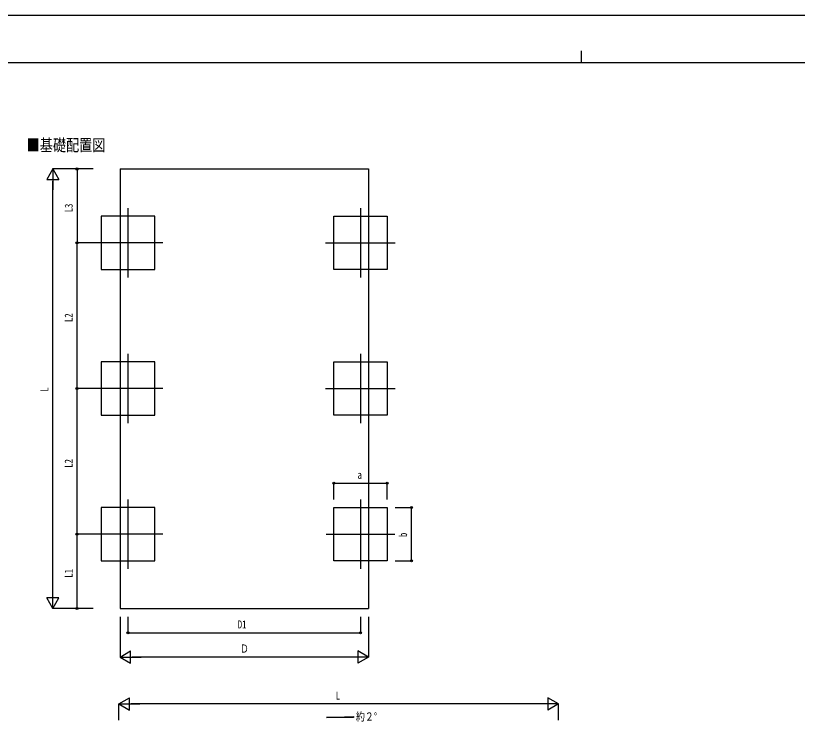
# Model space of a CAD drawing. Units: millimetres, scale not verified. Extents: x -12615 to 12615, y -8910 to 8910.
# Drawn here: x -7005 to 2656, y 151 to 8910 of the extents above; entities that cross this region are included whole.
import ezdxf
from ezdxf.enums import TextEntityAlignment as Align

# ---------------------------------------------------------------- set-up
doc = ezdxf.new("R2010")
doc.units = ezdxf.units.MM
doc.header["$LTSCALE"] = 40
for name, color, linetype in [('0-2_USER1', 3, 'Continuous'), ('0-4_YKK_12', 2, 'Continuous'), ('0-6_YKK_A1', 4, 'Continuous'), ('0-7_YKK_D', 6, 'Continuous'), ('0-8_YKK_ZWAK', 7, 'Continuous')]:
    doc.layers.add(name, color=color, linetype=linetype)
doc.styles.add('ＭＳ ゴシック', font='')
doc.styles.get('ＭＳ ゴシック').set_extended_font_data('MS Gothic')

msp = doc.modelspace()

# ---------------------------------------------------------------- linework, layer by layer
at = {"layer": '0-4_YKK_12'}
for p, q in [((-5616.72, 6531.82), (-5616.72, 5671.82)), ((-2743.72, 6531.82), (-2743.72, 5671.82)), ((-5186.72, 6101.82), (-6046.72, 6101.82)), ((-3173.72, 6101.82), (-2313.72, 6101.82)), ((-5616.72, 4731.82), (-5616.72, 3871.82)), ((-2743.72, 4731.82), (-2743.72, 3871.82)), ((-5186.72, 4301.82), (-6046.72, 4301.82)), ((-3173.72, 4301.82), (-2313.72, 4301.82)), ((-5616.72, 2931.82), (-5616.72, 2071.82)), ((-2743.72, 2931.82), (-2743.72, 2071.82)), ((-5186.72, 2501.82), (-6046.72, 2501.82)), ((-3168.01, 2501.82), (-2319.44, 2501.82))]:
    msp.add_line(p, q, dxfattribs=at)
at = {"layer": '0-6_YKK_A1'}
for p, q in [((-5715.22, 7015), (-5715.22, 1583.22)), ((-5715.22, 1583.22), (-2645.22, 1583.22)), ((-3165.26, 236.19), (-2829.26, 248.6)), ((-2829.26, 236.19), (-3165.26, 236.19)), ((-2829.26, 248.6), (-2829.26, 236.19))]:
    msp.add_line(p, q, dxfattribs=at)
msp.add_lwpolyline([(-5715.22, 7015), (-2645.22, 7015), (-2645.22, 1583.22)], dxfattribs=at)
for points in [[(-5286.72, 5771.82), (-5286.72, 6431.82), (-5946.72, 6431.82), (-5946.72, 5771.82)], [(-3073.72, 5771.82), (-3073.72, 6431.82), (-2413.72, 6431.82), (-2413.72, 5771.82)], [(-5286.72, 3971.82), (-5286.72, 4631.82), (-5946.72, 4631.82), (-5946.72, 3971.82)], [(-3073.72, 3971.82), (-3073.72, 4631.82), (-2413.72, 4631.82), (-2413.72, 3971.82)], [(-5286.72, 2171.82), (-5286.72, 2831.82), (-5946.72, 2831.82), (-5946.72, 2171.82)], [(-3073.72, 2171.82), (-3073.72, 2831.82), (-2413.72, 2831.82), (-2413.72, 2171.82)]]:
    msp.add_lwpolyline(points, close=True, dxfattribs=at)
at = {"layer": '0-7_YKK_D'}
for p, q in [((-6546.72, 7015), (-6621.72, 6885.1)), ((-6046.72, 7015), (-6547.72, 7015)), ((-6546.72, 7015), (-6471.72, 6885.1)), ((-6546.72, 7015), (-6546.72, 6755.19)), ((-6046.72, 7015), (-6247.72, 7015)), ((-6246.72, 7015), (-6246.72, 6101.82)), ((-6621.72, 6885.1), (-6471.72, 6885.1)), ((-6546.72, 1733.22), (-6546.72, 6865)), ((-6046.72, 6101.82), (-6247.72, 6101.82)), ((-6047.72, 6101.82), (-6247.72, 6101.82)), ((-6246.72, 4301.82), (-6246.72, 6101.82)), ((-6046.72, 4301.82), (-6247.72, 4301.82)), ((-6046.72, 4301.82), (-6247.72, 4301.82)), ((-6246.72, 2501.82), (-6246.72, 4301.82)), ((-3073.72, 2931.82), (-3073.72, 3132.82)), ((-3073.72, 3131.82), (-2413.72, 3131.82)), ((-2413.72, 2931.82), (-2413.72, 3132.82)), ((-2313.72, 2831.82), (-2112.72, 2831.82)), ((-2113.72, 2171.82), (-2113.72, 2831.82)), ((-6046.72, 2501.82), (-6247.72, 2501.82)), ((-6046.72, 2501.82), (-6247.72, 2501.82)), ((-6246.72, 1583.22), (-6246.72, 2501.82)), ((-2313.72, 2171.82), (-2112.72, 2171.82)), ((-6546.72, 1583.22), (-6546.72, 1843.02)), ((-6546.72, 1583.22), (-6621.72, 1713.12)), ((-6471.72, 1713.12), (-6621.72, 1713.12)), ((-6546.72, 1583.22), (-6471.72, 1713.12)), ((-6046.72, 1583.22), (-6547.72, 1583.22)), ((-6046.72, 1583.22), (-6247.72, 1583.22)), ((-5715.22, 1479.75), (-5715.22, 982.22)), ((-5616.72, 1479.75), (-5616.72, 1282.22)), ((-2743.72, 1479.75), (-2743.72, 1282.22)), ((-2645.22, 1479.75), (-2645.22, 982.22)), ((-5616.72, 1283.22), (-2743.72, 1283.22)), ((-5715.22, 983.22), (-5585.32, 1058.22)), ((-5715.22, 983.22), (-5585.32, 908.22)), ((-5715.22, 983.22), (-5455.42, 983.22)), ((-5585.32, 908.22), (-5585.32, 1058.22)), ((-2795.22, 983.22), (-5565.22, 983.22)), ((-2645.22, 983.22), (-2905.03, 983.22)), ((-2645.22, 983.22), (-2775.13, 1058.22)), ((-2775.13, 1058.22), (-2775.13, 908.22)), ((-2645.22, 983.22), (-2775.13, 908.22)), ((-5728.54, 403.45), (-5598.64, 478.45)), ((-5728.54, 203.45), (-5728.54, 404.45)), ((-5728.54, 403.45), (-5598.64, 328.45)), ((-5728.54, 403.45), (-5468.74, 403.45)), ((-5598.64, 328.45), (-5598.64, 478.45)), ((-446.76, 403.45), (-5578.54, 403.45)), ((-296.76, 403.45), (-556.57, 403.45)), ((-296.76, 403.45), (-426.66, 478.45)), ((-426.66, 478.45), (-426.66, 328.45)), ((-296.76, 403.45), (-426.66, 328.45)), ((-296.76, 203.45), (-296.76, 404.45))]:
    msp.add_line(p, q, dxfattribs=at)
for centre in [(-6246.72, 7015), (-6246.72, 6101.82), (-6246.72, 6101.82), (-6246.72, 4301.82), (-6246.72, 4301.82), (-3073.72, 3131.82), (-2413.72, 3131.82), (-2113.72, 2831.82), (-6246.72, 2501.82), (-6246.72, 2501.82), (-2113.72, 2171.82), (-6246.72, 1583.22), (-5616.72, 1283.22), (-2743.72, 1283.22)]:
    msp.add_circle(centre, 12.75, dxfattribs=at)
at = {"layer": '0-8_YKK_ZWAK'}
for p, q in [((-14.94, 8475), (-14.94, 8325)), ((11685.06, 8325), (-11714.94, 8325))]:
    msp.add_line(p, q, dxfattribs=at)
msp.add_lwpolyline([(-12615, -8910), (12615, -8910), (12615, 8910), (-12615, 8910)], close=True, dxfattribs=at)

# ---------------------------------------------------------------- texts
at = {"layer": '0-2_USER1', "style": 'ＭＳ ゴシック', "width": 0.8}
msp.add_text('■基礎配置図', height=148.5, dxfattribs=at).set_placement((-6868.81, 7190.47), align=Align.BOTTOM_LEFT)
at = {"layer": '0-6_YKK_A1', "style": 'ＭＳ ゴシック', "width": 0.8}
msp.add_text('約２°', height=98.97, dxfattribs=at).set_placement((-2799.67, 167.41), align=Align.BOTTOM_LEFT)
at = {"layer": '0-7_YKK_D', "style": 'ＭＳ ゴシック', "width": 0.8}
for s, p in [('L3', (-6270.72, 6479.21)), ('L2', (-6270.72, 5122.62)), ('L', (-6570.72, 4263.11)), ('L2', (-6270.72, 3322.62)), ('b', (-2137.72, 2465.82)), ('L1', (-6270.72, 1963.32))]:
    msp.add_text(s, height=98.97, rotation=90, dxfattribs=at).set_placement(p, align=Align.BOTTOM_LEFT)
for s, p in [('a', (-2779.72, 3155.82)), ('D1', (-4259.42, 1307.22)), ('Ｄ', (-4234.22, 1007.22)), ('L', (-3048.65, 427.45))]:
    msp.add_text(s, height=98.97, dxfattribs=at).set_placement(p, align=Align.BOTTOM_LEFT)

doc.saveas('drawing.dxf')
